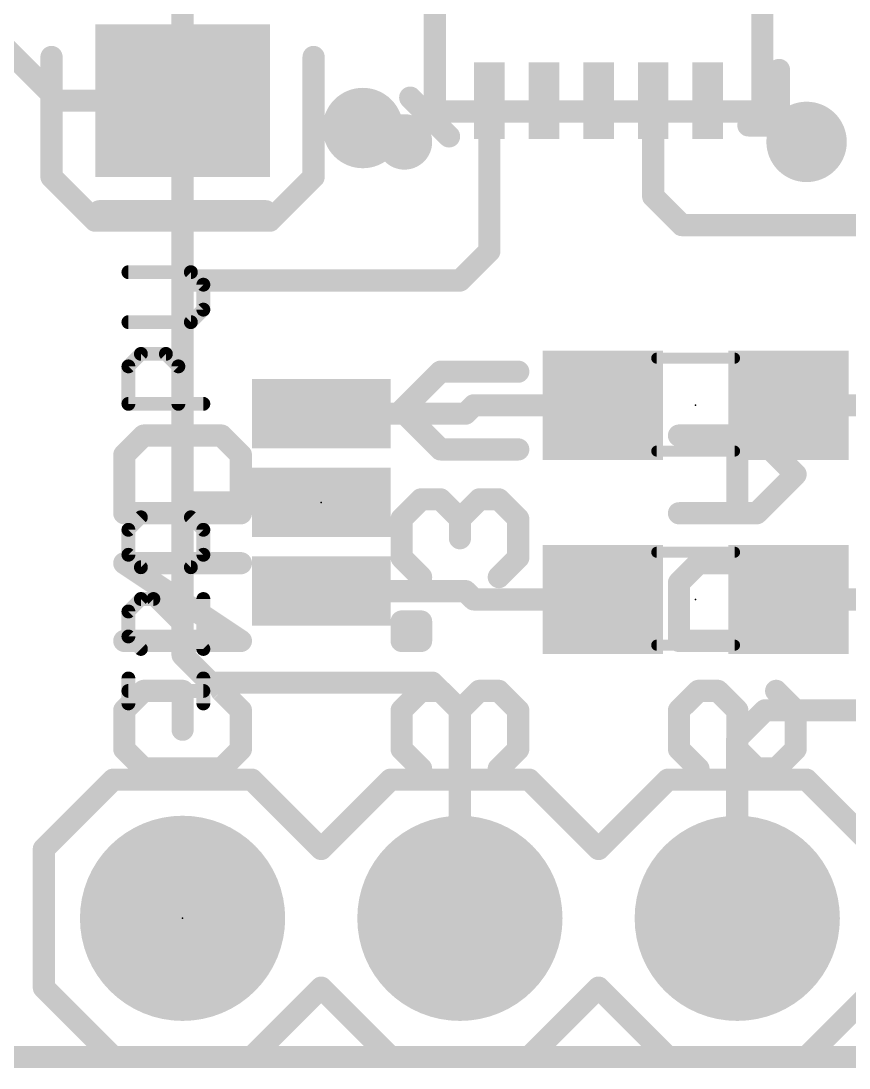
# Model space of a CAD drawing. Extents: x -19 to 88, y -20 to 20.
# Drawn here: x 4.87 to 12.45, y -0.1 to 9.49 of the extents above; entities that cross this region are included whole.
import ezdxf

# ---------------------------------------------------------------- set-up
doc = ezdxf.new("R2010")
doc.units = 0
for name, color, linetype in [('1', 12, 'CONTINUOUS'), ('16', 132, 'CONTINUOUS'), ('17', 110, 'CONTINUOUS'), ('18', 110, 'CONTINUOUS'), ('20', 53, 'CONTINUOUS'), ('21', 41, 'CONTINUOUS'), ('22', 40, 'CONTINUOUS'), ('23', 53, 'CONTINUOUS'), ('51', 53, 'CONTINUOUS')]:
    doc.layers.add(name, color=color, linetype=linetype)

# ---------------------------------------------------------------- blocks, each defined once
blk = doc.blocks.new('RECT')
blk.add_solid([(-0.5, -0.5), (0.5, -0.5), (-0.5, 0.5), (0.5, 0.5)])
blk = doc.blocks.new('ROUNDP')
at = {"const_width": 0.5}
blk.add_lwpolyline([(0, -0.25, 1), (0, 0.25, 1), (0, -0.25)], format="xyb", dxfattribs=at)
blk = doc.blocks.new('ROUNDV')
at = {"const_width": 0.5}
blk.add_lwpolyline([(0, -0.25, 1), (0, 0.25, 1), (0, -0.25)], format="xyb", dxfattribs=at)

msp = doc.modelspace()

# ---------------------------------------------------------------- linework, layer by layer
at = {"layer": '1', "const_width": 0.2032}
for points in [[(6.35, 10.033), (6.35, 8.76)], [(4.66, 9.31), (5.21, 8.76)], [(6.35, 8.76), (5.21, 8.76)], [(6.35, 8.76), (6.35, 7.112)], [(9.16, 8.76), (9.16, 7.382)], [(10.66, 8.76), (10.66, 7.882)], [(10.922, 7.62), (10.66, 7.882)], [(13.589, 7.62), (10.922, 7.62)], [(9.16, 7.382), (8.89, 7.112)], [(6.35, 7.112), (6.35, 5.08)], [(8.89, 7.112), (6.35, 7.112)], [(8.9408, 5.8928), (9.017, 5.969)], [(9.017, 5.969), (10.199, 5.969)], [(13.208, 5.969), (11.899, 5.969)], [(7.62, 5.8928), (8.9408, 5.8928)], [(6.35, 5.08), (6.35, 3.683)], [(7.62, 5.08), (6.35, 5.08)], [(7.62, 4.2672), (8.9408, 4.2672)], [(8.9408, 4.2672), (9.017, 4.191)], [(9.017, 4.191), (10.199, 4.191)], [(11.899, 4.191), (13.97, 4.191)], [(6.35, 3.683), (6.604, 3.429)], [(6.604, 3.429), (8.636, 3.429)], [(8.636, 3.429), (8.89, 3.175)], [(8.89, 3.175), (8.89, 1.27)], [(0, 0), (20.32, 0)]]:
    msp.add_lwpolyline(points, dxfattribs=at)
at = {"layer": '1', "const_width": 0.1016}
for points in [[(5.21, 8.8108, 1), (5.21, 8.7092)], [(5.1741, 8.7241, 1), (5.2459, 8.7959)], [(6.4008, 8.76, 1), (6.2992, 8.76)], [(6.35, 8.7092, 1), (6.35, 8.8108)], [(9.2108, 8.76, 1), (9.1092, 8.76)], [(10.7108, 8.76, 1), (10.6092, 8.76)], [(6.2992, 8.76, 1), (6.4008, 8.76)], [(10.6959, 7.9179, 1), (10.6241, 7.8461)], [(10.6092, 7.882, 1), (10.7108, 7.882)], [(10.922, 7.6708, 1), (10.922, 7.5692)], [(10.8861, 7.5841, 1), (10.9579, 7.6559)], [(9.1959, 7.3461, 1), (9.1241, 7.4179)], [(9.1092, 7.382, 1), (9.2108, 7.382)], [(6.4008, 7.112, 1), (6.2992, 7.112)], [(6.35, 7.1628, 1), (6.35, 7.0612)], [(8.8541, 7.1479, 1), (8.9259, 7.0761)], [(8.89, 7.0612, 1), (8.89, 7.1628)], [(6.2992, 7.112, 1), (6.4008, 7.112)], [(9.017, 6.0198, 1), (9.017, 5.9182)], [(9.0529, 5.9331, 1), (8.9811, 6.0049)], [(10.199, 5.9182, 1), (10.199, 6.0198)], [(11.899, 6.0198, 1), (11.899, 5.9182)], [(7.62, 5.9436, 1), (7.62, 5.842)], [(8.9049, 5.9287, 1), (8.9767, 5.8569)], [(8.9408, 5.842, 1), (8.9408, 5.9436)], [(6.4008, 5.08, 1), (6.2992, 5.08)], [(6.35, 5.1308, 1), (6.35, 5.0292)], [(7.62, 5.0292, 1), (7.62, 5.1308)], [(6.2992, 5.08, 1), (6.4008, 5.08)], [(7.62, 4.318, 1), (7.62, 4.2164)], [(8.9767, 4.3031, 1), (8.9049, 4.2313)], [(8.9408, 4.2164, 1), (8.9408, 4.318)], [(9.017, 4.2418, 1), (9.017, 4.1402)], [(8.9811, 4.1551, 1), (9.0529, 4.2269)], [(10.199, 4.1402, 1), (10.199, 4.2418)], [(11.899, 4.2418, 1), (11.899, 4.1402)], [(6.3859, 3.7189, 1), (6.3141, 3.6471)], [(6.2992, 3.683, 1), (6.4008, 3.683)], [(6.604, 3.4798, 1), (6.604, 3.3782)], [(6.5681, 3.3931, 1), (6.6399, 3.4649)], [(8.6719, 3.4649, 1), (8.6001, 3.3931)], [(8.636, 3.3782, 1), (8.636, 3.4798)], [(8.9408, 3.175, 1), (8.8392, 3.175)], [(8.8541, 3.1391, 1), (8.9259, 3.2109)], [(8.8392, 1.27, 1), (8.9408, 1.27)]]:
    msp.add_lwpolyline(points, format="xyb", dxfattribs=at)
at = {"layer": '16', "const_width": 0.2032}
for points in [[(11.43, 2.921), (11.684, 3.175)], [(11.684, 3.175), (12.954, 3.175)], [(11.43, 1.27), (11.43, 2.921)], [(0, 0), (20.32, 0)]]:
    msp.add_lwpolyline(points, dxfattribs=at)
at = {"layer": '16', "const_width": 0.1016}
for points in [[(11.684, 3.2258, 1), (11.684, 3.1242)], [(11.7199, 3.1391, 1), (11.6481, 3.2109)], [(11.4808, 2.921, 1), (11.3792, 2.921)], [(11.3941, 2.9569, 1), (11.4659, 2.8851)], [(11.3792, 1.27, 1), (11.4808, 1.27)]]:
    msp.add_lwpolyline(points, format="xyb", dxfattribs=at)
at = {"layer": '20', "const_width": 0.2032}
msp.add_lwpolyline([(0, 0), (20.32, 0)], dxfattribs=at)
at = {"layer": '21'}
for points, const_width in [([(11.8124, 8.533), (11.8124, 9.041)], 0.2032), ([(8.7906, 8.4322), (8.435, 8.7878)], 0.2032), ([(11.5322, 8.533), (11.8124, 8.533)], 0.2032), ([(7.112, 7.747), (5.588, 7.747)], 0.2032), ([(6.4261, 7.1887), (5.8541, 7.1887)], 0.127), ([(6.5405, 7.0743), (6.4261, 7.1887)], 0.127), ([(6.5405, 6.8455), (6.5405, 7.0743)], 0.127), ([(6.4261, 6.7311), (6.5405, 6.8455)], 0.127), ([(5.8541, 6.7311), (6.4261, 6.7311)], 0.127), ([(5.8541, 6.3259), (5.9685, 6.4403)], 0.127), ([(5.9685, 6.4403), (6.1973, 6.4403)], 0.127), ([(6.1973, 6.4403), (6.3117, 6.3259)], 0.127), ([(5.8541, 5.9827), (5.8541, 6.3259)], 0.127), ([(6.3117, 6.3259), (6.3117, 5.9827)], 0.127), ([(6.5405, 5.9827), (5.8541, 5.9827)], 0.127), ([(5.9685, 4.9435), (5.8541, 4.8291)], 0.127), ([(6.5405, 4.8291), (6.4261, 4.9435)], 0.127), ([(5.8541, 4.8291), (5.8541, 4.6003)], 0.127), ([(6.5405, 4.6003), (6.5405, 4.8291)], 0.127), ([(5.8541, 4.6003), (5.9685, 4.4859)], 0.127), ([(6.4261, 4.4859), (6.5405, 4.6003)], 0.127), ([(5.9685, 4.4859), (6.4261, 4.4859)], 0.127), ([(5.9685, 4.195), (5.8541, 4.0806)], 0.127), ([(6.0829, 4.195), (5.9685, 4.195)], 0.127), ([(6.5405, 3.7374), (6.0829, 4.195)], 0.127), ([(6.5405, 4.195), (6.5405, 3.7374)], 0.127), ([(5.8541, 4.0806), (5.8541, 3.8518)], 0.127), ([(5.8541, 3.8518), (5.9685, 3.7374)], 0.127), ([(5.8541, 3.2385), (5.8541, 3.4673)], 0.127), ([(6.5405, 3.2385), (6.5405, 3.4673)], 0.127), ([(6.5405, 3.3529), (5.8541, 3.3529)], 0.127), ([(5.715, 2.54), (5.08, 1.905)], 0.2032), ([(5.715, 2.54), (6.985, 2.54)], 0.2032), ([(6.985, 2.54), (7.62, 1.905)], 0.2032), ([(7.62, 1.905), (8.255, 2.54)], 0.2032), ([(8.255, 2.54), (9.525, 2.54)], 0.2032), ([(9.525, 2.54), (10.16, 1.905)], 0.2032), ([(10.16, 1.905), (10.795, 2.54)], 0.2032), ([(10.795, 2.54), (12.065, 2.54)], 0.2032), ([(12.065, 2.54), (12.7, 1.905)], 0.2032), ([(5.08, 1.905), (5.08, 0.635)], 0.2032), ([(5.08, 0.635), (5.715, 0)], 0.2032), ([(7.62, 0.635), (6.985, 0)], 0.2032), ([(8.255, 0), (7.62, 0.635)], 0.2032), ([(10.16, 0.635), (9.525, 0)], 0.2032), ([(10.795, 0), (10.16, 0.635)], 0.2032), ([(12.7, 0.635), (12.065, 0)], 0.2032), ([(6.985, 0), (5.715, 0)], 0.2032), ([(9.525, 0), (8.255, 0)], 0.2032), ([(12.065, 0), (10.795, 0)], 0.2032)]:
    msp.add_lwpolyline(points, dxfattribs=dict(at, const_width=const_width))
for points, const_width in [([(11.8632, 9.041, 1), (11.7616, 9.041)], 0.1016), ([(8.4709, 8.8237, 1), (8.3991, 8.7519)], 0.1016), ([(8.382, 8.255, 1), (8.382, 8.509, 1), (8.382, 8.255)], 0.254), ([(11.5322, 8.5838, 1), (11.5322, 8.4822)], 0.1016), ([(11.8124, 8.4822, 1), (11.8124, 8.5838)], 0.1016), ([(11.7616, 8.533, 1), (11.8632, 8.533)], 0.1016), ([(8.7547, 8.3963, 1), (8.8265, 8.4681)], 0.1016), ([(5.588, 7.7978, 1), (5.588, 7.6962)], 0.1016), ([(7.112, 7.6962, 1), (7.112, 7.7978)], 0.1016), ([(5.8541, 7.2204, 1), (5.8541, 7.1569)], 0.0635), ([(6.4486, 7.2111, 1), (6.4037, 7.1662)], 0.0635), ([(6.4261, 7.1569, 1), (6.4261, 7.2204)], 0.0635), ([(6.5723, 7.0743, 1), (6.5088, 7.0743)], 0.0635), ([(6.518, 7.0518, 1), (6.563, 7.0967)], 0.0635), ([(6.563, 6.8231, 1), (6.518, 6.868)], 0.0635), ([(6.5088, 6.8455, 1), (6.5723, 6.8455)], 0.0635), ([(5.8541, 6.7629, 1), (5.8541, 6.6994)], 0.0635), ([(6.4037, 6.7536, 1), (6.4486, 6.7087)], 0.0635), ([(6.4261, 6.6994, 1), (6.4261, 6.7629)], 0.0635), ([(5.9685, 6.472, 1), (5.9685, 6.4085)], 0.0635), ([(5.991, 6.4178, 1), (5.9461, 6.4627)], 0.0635), ([(6.2198, 6.4627, 1), (6.1749, 6.4178)], 0.0635), ([(6.1973, 6.4085, 1), (6.1973, 6.472)], 0.0635), ([(5.8859, 6.3259, 1), (5.8224, 6.3259)], 0.0635), ([(5.8317, 6.3483, 1), (5.8766, 6.3034)], 0.0635), ([(6.3435, 6.3259, 1), (6.28, 6.3259)], 0.0635), ([(6.2893, 6.3034, 1), (6.3342, 6.3483)], 0.0635), ([(5.8541, 6.0144, 1), (5.8541, 5.9509)], 0.0635), ([(6.5405, 5.9509, 1), (6.5405, 6.0144)], 0.0635), ([(5.8224, 5.9827, 1), (5.8859, 5.9827)], 0.0635), ([(6.28, 5.9827, 1), (6.3435, 5.9827)], 0.0635), ([(5.991, 4.921, 1), (5.9461, 4.9659)], 0.0635), ([(6.4486, 4.9659, 1), (6.4037, 4.921)], 0.0635), ([(5.8859, 4.8291, 1), (5.8224, 4.8291)], 0.0635), ([(6.5723, 4.8291, 1), (6.5088, 4.8291)], 0.0635), ([(5.8317, 4.8515, 1), (5.8766, 4.8066)], 0.0635), ([(6.518, 4.8066, 1), (6.563, 4.8515)], 0.0635), ([(5.8766, 4.6227, 1), (5.8317, 4.5778)], 0.0635), ([(5.8224, 4.6003, 1), (5.8859, 4.6003)], 0.0635), ([(6.5088, 4.6003, 1), (6.5723, 4.6003)], 0.0635), ([(6.563, 4.5778, 1), (6.518, 4.6227)], 0.0635), ([(5.9685, 4.5176, 1), (5.9685, 4.4541)], 0.0635), ([(5.9461, 4.4634, 1), (5.991, 4.5083)], 0.0635), ([(6.4037, 4.5083, 1), (6.4486, 4.4634)], 0.0635), ([(6.4261, 4.4541, 1), (6.4261, 4.5176)], 0.0635), ([(5.9685, 4.2268, 1), (5.9685, 4.1633)], 0.0635), ([(5.991, 4.1726, 1), (5.9461, 4.2175)], 0.0635), ([(6.1054, 4.2175, 1), (6.0605, 4.1726)], 0.0635), ([(6.0829, 4.1633, 1), (6.0829, 4.2268)], 0.0635), ([(6.5723, 4.195, 1), (6.5088, 4.195)], 0.0635), ([(5.8859, 4.0806, 1), (5.8224, 4.0806)], 0.0635), ([(5.8317, 4.1031, 1), (5.8766, 4.0582)], 0.0635), ([(5.8766, 3.8743, 1), (5.8317, 3.8294)], 0.0635), ([(5.8224, 3.8518, 1), (5.8859, 3.8518)], 0.0635), ([(5.9461, 3.715, 1), (5.991, 3.7599)], 0.0635), ([(6.5088, 3.7374, 1), (6.5723, 3.7374)], 0.0635), ([(6.518, 3.715, 1), (6.563, 3.7599)], 0.0635), ([(5.8859, 3.4673, 1), (5.8224, 3.4673)], 0.0635), ([(6.5723, 3.4673, 1), (6.5088, 3.4673)], 0.0635), ([(5.8541, 3.3846, 1), (5.8541, 3.3211)], 0.0635), ([(6.5405, 3.3211, 1), (6.5405, 3.3846)], 0.0635), ([(5.8224, 3.2385, 1), (5.8859, 3.2385)], 0.0635), ([(6.5088, 3.2385, 1), (6.5723, 3.2385)], 0.0635), ([(5.715, 2.5908, 1), (5.715, 2.4892)], 0.1016), ([(5.7509, 2.5041, 1), (5.6791, 2.5759)], 0.1016), ([(7.0209, 2.5759, 1), (6.9491, 2.5041)], 0.1016), ([(6.985, 2.4892, 1), (6.985, 2.5908)], 0.1016), ([(8.255, 2.5908, 1), (8.255, 2.4892)], 0.1016), ([(8.2909, 2.5041, 1), (8.2191, 2.5759)], 0.1016), ([(9.5609, 2.5759, 1), (9.4891, 2.5041)], 0.1016), ([(9.525, 2.4892, 1), (9.525, 2.5908)], 0.1016), ([(10.795, 2.5908, 1), (10.795, 2.4892)], 0.1016), ([(10.8309, 2.5041, 1), (10.7591, 2.5759)], 0.1016), ([(12.1009, 2.5759, 1), (12.0291, 2.5041)], 0.1016), ([(12.065, 2.4892, 1), (12.065, 2.5908)], 0.1016), ([(5.1308, 1.905, 1), (5.0292, 1.905)], 0.1016), ([(5.0441, 1.9409, 1), (5.1159, 1.8691)], 0.1016), ([(7.5841, 1.9409, 1), (7.6559, 1.8691)], 0.1016), ([(7.5841, 1.8691, 1), (7.6559, 1.9409)], 0.1016), ([(10.1241, 1.9409, 1), (10.1959, 1.8691)], 0.1016), ([(10.1241, 1.8691, 1), (10.1959, 1.9409)], 0.1016), ([(5.1159, 0.6709, 1), (5.0441, 0.5991)], 0.1016), ([(5.0292, 0.635, 1), (5.1308, 0.635)], 0.1016), ([(7.6559, 0.6709, 1), (7.5841, 0.5991)], 0.1016), ([(7.6559, 0.5991, 1), (7.5841, 0.6709)], 0.1016), ([(10.1959, 0.6709, 1), (10.1241, 0.5991)], 0.1016), ([(10.1959, 0.5991, 1), (10.1241, 0.6709)], 0.1016), ([(5.715, 0.0508, 1), (5.715, -0.0508)], 0.1016), ([(6.985, -0.0508, 1), (6.985, 0.0508)], 0.1016), ([(8.255, 0.0508, 1), (8.255, -0.0508)], 0.1016), ([(9.525, -0.0508, 1), (9.525, 0.0508)], 0.1016), ([(10.795, 0.0508, 1), (10.795, -0.0508)], 0.1016), ([(12.065, -0.0508, 1), (12.065, 0.0508)], 0.1016), ([(5.6791, -0.0359, 1), (5.7509, 0.0359)], 0.1016), ([(6.9491, 0.0359, 1), (7.0209, -0.0359)], 0.1016), ([(8.2191, -0.0359, 1), (8.2909, 0.0359)], 0.1016), ([(9.4891, 0.0359, 1), (9.5609, -0.0359)], 0.1016), ([(10.7591, -0.0359, 1), (10.8309, 0.0359)], 0.1016), ([(12.0291, 0.0359, 1), (12.1009, -0.0359)], 0.1016)]:
    msp.add_lwpolyline(points, format="xyb", dxfattribs=dict(at, const_width=const_width))
at = {"layer": '22', "const_width": 0.2032}
for points in [[(8.3566, 5.921), (8.7125, 6.2769)], [(8.7125, 6.2769), (9.4243, 6.2769)], [(8.7125, 5.5651), (8.3566, 5.921)], [(5.8166, 5.5143), (5.9946, 5.6922)], [(5.9946, 5.6922), (6.7064, 5.6922)], [(6.7064, 5.6922), (6.8843, 5.5143)], [(11.6084, 5.6922), (10.8966, 5.6922)], [(11.4305, 4.9804), (11.4305, 5.6922)], [(11.9643, 5.3363), (11.6084, 5.6922)], [(9.4243, 5.5651), (8.7125, 5.5651)], [(5.8166, 4.9804), (5.8166, 5.5143)], [(6.8843, 5.5143), (6.8843, 4.9804)], [(11.6084, 4.9804), (11.9643, 5.3363)], [(8.5346, 5.1075), (8.3566, 4.9295)], [(8.7125, 5.1075), (8.5346, 5.1075)], [(8.8905, 4.9295), (8.7125, 5.1075)], [(9.0684, 5.1075), (8.8905, 4.9295)], [(9.2464, 5.1075), (9.0684, 5.1075)], [(9.4243, 4.9295), (9.2464, 5.1075)], [(6.8843, 4.9804), (5.8166, 4.9804)], [(8.3566, 4.9295), (8.3566, 4.5736)], [(8.8905, 4.9295), (8.8905, 4.7516)], [(9.4243, 4.5736), (9.4243, 4.9295)], [(10.8966, 4.9804), (11.6084, 4.9804)], [(6.8843, 3.811), (5.8166, 4.5228)], [(5.8166, 4.5228), (6.8843, 4.5228)], [(8.3566, 4.5736), (8.5346, 4.3957)], [(9.2464, 4.3957), (9.4243, 4.5736)], [(10.8966, 4.3449), (11.0746, 4.5228)], [(11.0746, 4.5228), (11.7864, 4.5228)], [(11.7864, 4.5228), (11.9643, 4.3449)], [(10.8966, 3.811), (10.8966, 4.3449)], [(11.9643, 4.3449), (11.9643, 3.811)], [(8.5346, 3.9889), (8.3566, 3.9889)], [(8.3566, 3.9889), (8.3566, 3.811)], [(8.5346, 3.811), (8.5346, 3.9889)], [(5.8166, 3.811), (6.8843, 3.811)], [(8.3566, 3.811), (8.5346, 3.811)], [(11.9643, 3.811), (10.8966, 3.811)], [(5.8166, 3.1755), (5.9946, 3.3534)], [(5.9946, 3.3534), (6.3505, 3.3534)], [(6.3505, 3.3534), (6.3505, 2.9975)], [(6.7064, 3.3534), (6.8843, 3.1755)], [(8.5346, 3.3534), (8.3566, 3.1755)], [(8.7125, 3.3534), (8.5346, 3.3534)], [(8.8905, 3.1755), (8.7125, 3.3534)], [(9.0684, 3.3534), (8.8905, 3.1755)], [(9.2464, 3.3534), (9.0684, 3.3534)], [(9.4243, 3.1755), (9.2464, 3.3534)], [(11.0746, 3.3534), (10.8966, 3.1755)], [(11.2525, 3.3534), (11.0746, 3.3534)], [(11.4305, 3.1755), (11.2525, 3.3534)], [(11.7864, 3.3534), (11.9643, 3.1755)], [(5.8166, 2.8196), (5.8166, 3.1755)], [(6.8843, 3.1755), (6.8843, 2.8196)], [(8.3566, 3.1755), (8.3566, 2.8196)], [(8.8905, 3.1755), (8.8905, 2.9975)], [(9.4243, 2.8196), (9.4243, 3.1755)], [(10.8966, 3.1755), (10.8966, 2.8196)], [(11.4305, 2.8196), (11.4305, 3.1755)], [(11.9643, 3.1755), (11.9643, 2.8196)], [(5.9946, 2.6416), (5.8166, 2.8196)], [(6.8843, 2.8196), (6.7064, 2.6416)], [(8.3566, 2.8196), (8.5346, 2.6416)], [(9.2464, 2.6416), (9.4243, 2.8196)], [(10.8966, 2.8196), (11.0746, 2.6416)], [(11.6084, 2.6416), (11.4305, 2.8196)], [(11.9643, 2.8196), (11.7864, 2.6416)], [(6.7064, 2.6416), (5.9946, 2.6416)], [(11.7864, 2.6416), (11.6084, 2.6416)]]:
    msp.add_lwpolyline(points, dxfattribs=at)
at = {"layer": '22', "const_width": 0.1016}
for points in [[(8.7125, 6.3277, 1), (8.7125, 6.2261)], [(8.7484, 6.241, 1), (8.6766, 6.3128)], [(9.4243, 6.2261, 1), (9.4243, 6.3277)], [(8.3925, 5.9569, 1), (8.3207, 5.8851)], [(8.3207, 5.9569, 1), (8.3925, 5.8851)], [(5.9946, 5.743, 1), (5.9946, 5.6414)], [(6.0305, 5.6563, 1), (5.9586, 5.7281)], [(6.7423, 5.7281, 1), (6.6704, 5.6563)], [(6.7064, 5.6414, 1), (6.7064, 5.743)], [(10.8966, 5.743, 1), (10.8966, 5.6414)], [(11.4813, 5.6922, 1), (11.3797, 5.6922)], [(11.6443, 5.7281, 1), (11.5725, 5.6563)], [(11.6084, 5.6414, 1), (11.6084, 5.743)], [(8.7125, 5.6159, 1), (8.7125, 5.5143)], [(9.4243, 5.5143, 1), (9.4243, 5.6159)], [(5.8674, 5.5143, 1), (5.7658, 5.5143)], [(5.7807, 5.5502, 1), (5.8525, 5.4783)], [(6.9351, 5.5143, 1), (6.8335, 5.5143)], [(6.8484, 5.4783, 1), (6.9202, 5.5502)], [(8.6766, 5.5292, 1), (8.7484, 5.601)], [(12.0002, 5.3004, 1), (11.9284, 5.3722)], [(11.9284, 5.3004, 1), (12.0002, 5.3722)], [(8.5346, 5.1583, 1), (8.5346, 5.0567)], [(8.5705, 5.0716, 1), (8.4986, 5.1434)], [(8.7484, 5.1434, 1), (8.6766, 5.0716)], [(8.7125, 5.0567, 1), (8.7125, 5.1583)], [(9.0684, 5.1583, 1), (9.0684, 5.0567)], [(9.1043, 5.0716, 1), (9.0325, 5.1434)], [(9.2823, 5.1434, 1), (9.2104, 5.0716)], [(9.2464, 5.0567, 1), (9.2464, 5.1583)], [(5.8166, 5.0312, 1), (5.8166, 4.9296)], [(5.7658, 4.9804, 1), (5.8674, 4.9804)], [(6.8335, 4.9804, 1), (6.9351, 4.9804)], [(6.8843, 4.9296, 1), (6.8843, 5.0312)], [(8.4074, 4.9295, 1), (8.3058, 4.9295)], [(8.3207, 4.9655, 1), (8.3925, 4.8936)], [(8.8545, 4.9655, 1), (8.9264, 4.8936)], [(8.9413, 4.9295, 1), (8.8397, 4.9295)], [(8.8545, 4.8936, 1), (8.9264, 4.9655)], [(9.4751, 4.9295, 1), (9.3735, 4.9295)], [(9.3884, 4.8936, 1), (9.4602, 4.9655)], [(10.8966, 5.0312, 1), (10.8966, 4.9296)], [(11.3797, 4.9804, 1), (11.4813, 4.9804)], [(11.5725, 5.0163, 1), (11.6443, 4.9445)], [(11.6084, 4.9296, 1), (11.6084, 5.0312)], [(8.8397, 4.7516, 1), (8.9413, 4.7516)], [(5.8448, 4.5651, 1), (5.7884, 4.4805)], [(5.8166, 4.5736, 1), (5.8166, 4.472)], [(6.8843, 4.472, 1), (6.8843, 4.5736)], [(8.3925, 4.6096, 1), (8.3207, 4.5377)], [(8.3058, 4.5736, 1), (8.4074, 4.5736)], [(9.3735, 4.5736, 1), (9.4751, 4.5736)], [(9.4602, 4.5377, 1), (9.3884, 4.6096)], [(11.0746, 4.5736, 1), (11.0746, 4.472)], [(11.1105, 4.4869, 1), (11.0386, 4.5587)], [(11.8223, 4.5587, 1), (11.7504, 4.4869)], [(11.7864, 4.472, 1), (11.7864, 4.5736)], [(8.4986, 4.3598, 1), (8.5705, 4.4316)], [(9.2104, 4.4316, 1), (9.2823, 4.3598)], [(10.9474, 4.3449, 1), (10.8458, 4.3449)], [(10.8607, 4.3808, 1), (10.9325, 4.3089)], [(12.0151, 4.3449, 1), (11.9135, 4.3449)], [(11.9284, 4.3089, 1), (12.0002, 4.3808)], [(8.3566, 4.0397, 1), (8.3566, 3.9381)], [(8.4074, 3.9889, 1), (8.3058, 3.9889)], [(8.5854, 3.9889, 1), (8.4838, 3.9889)], [(8.5346, 3.9381, 1), (8.5346, 4.0397)], [(5.8166, 3.8618, 1), (5.8166, 3.7602)], [(6.8561, 3.7687, 1), (6.9125, 3.8533)], [(6.8843, 3.7602, 1), (6.8843, 3.8618)], [(8.3566, 3.8618, 1), (8.3566, 3.7602)], [(8.3058, 3.811, 1), (8.4074, 3.811)], [(8.4838, 3.811, 1), (8.5854, 3.811)], [(8.5346, 3.7602, 1), (8.5346, 3.8618)], [(10.8966, 3.8618, 1), (10.8966, 3.7602)], [(10.8458, 3.811, 1), (10.9474, 3.811)], [(11.9135, 3.811, 1), (12.0151, 3.811)], [(11.9643, 3.7602, 1), (11.9643, 3.8618)], [(5.9946, 3.4042, 1), (5.9946, 3.3026)], [(6.0305, 3.3175, 1), (5.9586, 3.3893)], [(6.4013, 3.3534, 1), (6.2997, 3.3534)], [(6.3505, 3.3026, 1), (6.3505, 3.4042)], [(6.7423, 3.3893, 1), (6.6704, 3.3175)], [(8.5346, 3.4042, 1), (8.5346, 3.3026)], [(8.5705, 3.3175, 1), (8.4986, 3.3893)], [(8.7484, 3.3893, 1), (8.6766, 3.3175)], [(8.7125, 3.3026, 1), (8.7125, 3.4042)], [(9.0684, 3.4042, 1), (9.0684, 3.3026)], [(9.1043, 3.3175, 1), (9.0325, 3.3893)], [(9.2823, 3.3893, 1), (9.2104, 3.3175)], [(9.2464, 3.3026, 1), (9.2464, 3.4042)], [(11.0746, 3.4042, 1), (11.0746, 3.3026)], [(11.1105, 3.3175, 1), (11.0386, 3.3893)], [(11.2884, 3.3893, 1), (11.2166, 3.3175)], [(11.2525, 3.3026, 1), (11.2525, 3.4042)], [(11.8223, 3.3893, 1), (11.7504, 3.3175)], [(5.8674, 3.1755, 1), (5.7658, 3.1755)], [(5.7807, 3.2114, 1), (5.8525, 3.1395)], [(6.9351, 3.1755, 1), (6.8335, 3.1755)], [(6.8484, 3.1395, 1), (6.9202, 3.2114)], [(8.4074, 3.1755, 1), (8.3058, 3.1755)], [(8.3207, 3.2114, 1), (8.3925, 3.1395)], [(8.8545, 3.2114, 1), (8.9264, 3.1395)], [(8.9413, 3.1755, 1), (8.8397, 3.1755)], [(8.8545, 3.1395, 1), (8.9264, 3.2114)], [(9.4751, 3.1755, 1), (9.3735, 3.1755)], [(9.3884, 3.1395, 1), (9.4602, 3.2114)], [(10.9474, 3.1755, 1), (10.8458, 3.1755)], [(10.8607, 3.2114, 1), (10.9325, 3.1395)], [(11.4813, 3.1755, 1), (11.3797, 3.1755)], [(11.3945, 3.1395, 1), (11.4664, 3.2114)], [(12.0151, 3.1755, 1), (11.9135, 3.1755)], [(11.9284, 3.1395, 1), (12.0002, 3.2114)], [(6.2997, 2.9975, 1), (6.4013, 2.9975)], [(8.8397, 2.9975, 1), (8.9413, 2.9975)], [(5.8525, 2.8555, 1), (5.7807, 2.7836)], [(6.9202, 2.7836, 1), (6.8484, 2.8555)], [(8.3925, 2.8555, 1), (8.3207, 2.7836)], [(9.4602, 2.7836, 1), (9.3884, 2.8555)], [(10.9325, 2.8555, 1), (10.8607, 2.7836)], [(11.4664, 2.8555, 1), (11.3945, 2.7836)], [(12.0002, 2.7836, 1), (11.9284, 2.8555)], [(5.7658, 2.8196, 1), (5.8674, 2.8196)], [(6.8335, 2.8196, 1), (6.9351, 2.8196)], [(8.3058, 2.8196, 1), (8.4074, 2.8196)], [(9.3735, 2.8196, 1), (9.4751, 2.8196)], [(10.8458, 2.8196, 1), (10.9474, 2.8196)], [(11.3797, 2.8196, 1), (11.4813, 2.8196)], [(11.9135, 2.8196, 1), (12.0151, 2.8196)], [(5.9946, 2.6924, 1), (5.9946, 2.5908)], [(5.9586, 2.6057, 1), (6.0305, 2.6775)], [(6.6704, 2.6775, 1), (6.7423, 2.6057)], [(6.7064, 2.5908, 1), (6.7064, 2.6924)], [(8.4986, 2.6057, 1), (8.5705, 2.6775)], [(9.2104, 2.6775, 1), (9.2823, 2.6057)], [(11.0386, 2.6057, 1), (11.1105, 2.6775)], [(11.6084, 2.6924, 1), (11.6084, 2.5908)], [(11.5725, 2.6057, 1), (11.6443, 2.6775)], [(11.7504, 2.6775, 1), (11.8223, 2.6057)], [(11.7864, 2.5908, 1), (11.7864, 2.6924)]]:
    msp.add_lwpolyline(points, format="xyb", dxfattribs=at)
at = {"layer": '23'}
for p in [(11.049, 5.969), (7.62, 5.08), (11.049, 4.191), (6.35, 1.27)]:
    msp.add_point(p, dxfattribs=at)
at = {"layer": '51'}
for points, const_width in [([(8.66, 8.66), (8.66, 11.66)], 0.2032), ([(11.66, 11.66), (11.66, 8.66)], 0.2032), ([(5.15, 9.16), (5.15, 8.06)], 0.2032), ([(7.55, 8.06), (7.55, 9.16)], 0.2032), ([(11.66, 8.66), (8.66, 8.66)], 0.2032), ([(5.15, 8.06), (5.55, 7.66)], 0.2032), ([(7.15, 7.66), (7.55, 8.06)], 0.2032), ([(5.55, 7.66), (7.15, 7.66)], 0.2032), ([(10.693, 6.401), (11.405, 6.401)], 0.1016), ([(10.693, 5.55), (11.405, 5.55)], 0.1016), ([(10.693, 4.623), (11.405, 4.623)], 0.1016), ([(10.693, 3.772), (11.405, 3.772)], 0.1016)]:
    msp.add_lwpolyline(points, dxfattribs=dict(at, const_width=const_width))
for points, const_width in [([(5.2008, 9.16, 1), (5.0992, 9.16)], 0.1016), ([(7.6008, 9.16, 1), (7.4992, 9.16)], 0.1016), ([(8.66, 8.7108, 1), (8.66, 8.6092)], 0.1016), ([(11.66, 8.6092, 1), (11.66, 8.7108)], 0.1016), ([(8.6092, 8.66, 1), (8.7108, 8.66)], 0.1016), ([(11.6092, 8.66, 1), (11.7108, 8.66)], 0.1016), ([(5.1859, 8.0959, 1), (5.1141, 8.0241)], 0.1016), ([(7.5859, 8.0241, 1), (7.5141, 8.0959)], 0.1016), ([(5.0992, 8.06, 1), (5.2008, 8.06)], 0.1016), ([(7.4992, 8.06, 1), (7.6008, 8.06)], 0.1016), ([(5.55, 7.7108, 1), (5.55, 7.6092)], 0.1016), ([(5.5141, 7.6241, 1), (5.5859, 7.6959)], 0.1016), ([(7.1141, 7.6959, 1), (7.1859, 7.6241)], 0.1016), ([(7.15, 7.6092, 1), (7.15, 7.7108)], 0.1016), ([(10.693, 6.4264, 1), (10.693, 6.3756)], 0.0508), ([(11.405, 6.3756, 1), (11.405, 6.4264)], 0.0508), ([(10.693, 5.5754, 1), (10.693, 5.5246)], 0.0508), ([(11.405, 5.5246, 1), (11.405, 5.5754)], 0.0508), ([(10.693, 4.6484, 1), (10.693, 4.5976)], 0.0508), ([(11.405, 4.5976, 1), (11.405, 4.6484)], 0.0508), ([(10.693, 3.7974, 1), (10.693, 3.7466)], 0.0508), ([(11.405, 3.7466, 1), (11.405, 3.7974)], 0.0508)]:
    msp.add_lwpolyline(points, format="xyb", dxfattribs=dict(at, const_width=const_width))

# ---------------------------------------------------------------- block references
at = {"layer": '1', "xscale": 1.6, "yscale": 1.4}
msp.add_blockref('RECT', (6.35, 8.76), dxfattribs=at)
at = {"layer": '1'}
for p, xscale, yscale, rotation in [((9.16, 8.76), 0.7, 0.28, 270), ((9.66, 8.76), 0.7, 0.28, 90), ((10.16, 8.76), 0.7, 0.28, 90), ((10.66, 8.76), 0.7, 0.28, 90), ((11.16, 8.76), 0.7, 0.28, 270), ((7.62, 5.8928), 0.635, 1.27, 90), ((7.62, 5.08), 0.635, 1.27, 90), ((7.62, 4.2672), 0.635, 1.27, 90)]:
    msp.add_blockref('RECT', p, dxfattribs=dict(at, xscale=xscale, yscale=yscale, rotation=rotation))
at = {"layer": '1', "xscale": 1.1}
for p in [(10.199, 5.969), (11.899, 5.969), (10.199, 4.191), (11.899, 4.191)]:
    msp.add_blockref('RECT', p, dxfattribs=at)
at = {"layer": '17', "xscale": 1.8796, "yscale": 1.8796, "rotation": 90}
for p in [(6.35, 1.27), (6.35, 1.27), (8.89, 1.27), (8.89, 1.27), (11.43, 1.27), (11.43, 1.27)]:
    msp.add_blockref('ROUNDP', p, dxfattribs=at)
at = {"layer": '18', "xscale": 0.7366, "yscale": 0.7366}
for p in [(8.001, 8.509), (8.001, 8.509), (12.065, 8.382), (12.065, 8.382)]:
    msp.add_blockref('ROUNDV', p, dxfattribs=at)
at = {"layer": '51'}
for p, xscale, yscale in [((10.4609, 5.9741), 0.5001, 0.95), ((11.6293, 5.9741), 0.5001, 0.95), ((10.4609, 4.1961), 0.5001, 0.95), ((11.6293, 4.1961), 0.5001, 0.95), ((6.35, 1.27), 0.508, 0.508), ((8.89, 1.27), 0.508, 0.508), ((11.43, 1.27), 0.508, 0.508)]:
    msp.add_blockref('RECT', p, dxfattribs=dict(at, xscale=xscale, yscale=yscale))

doc.saveas('drawing.dxf')
